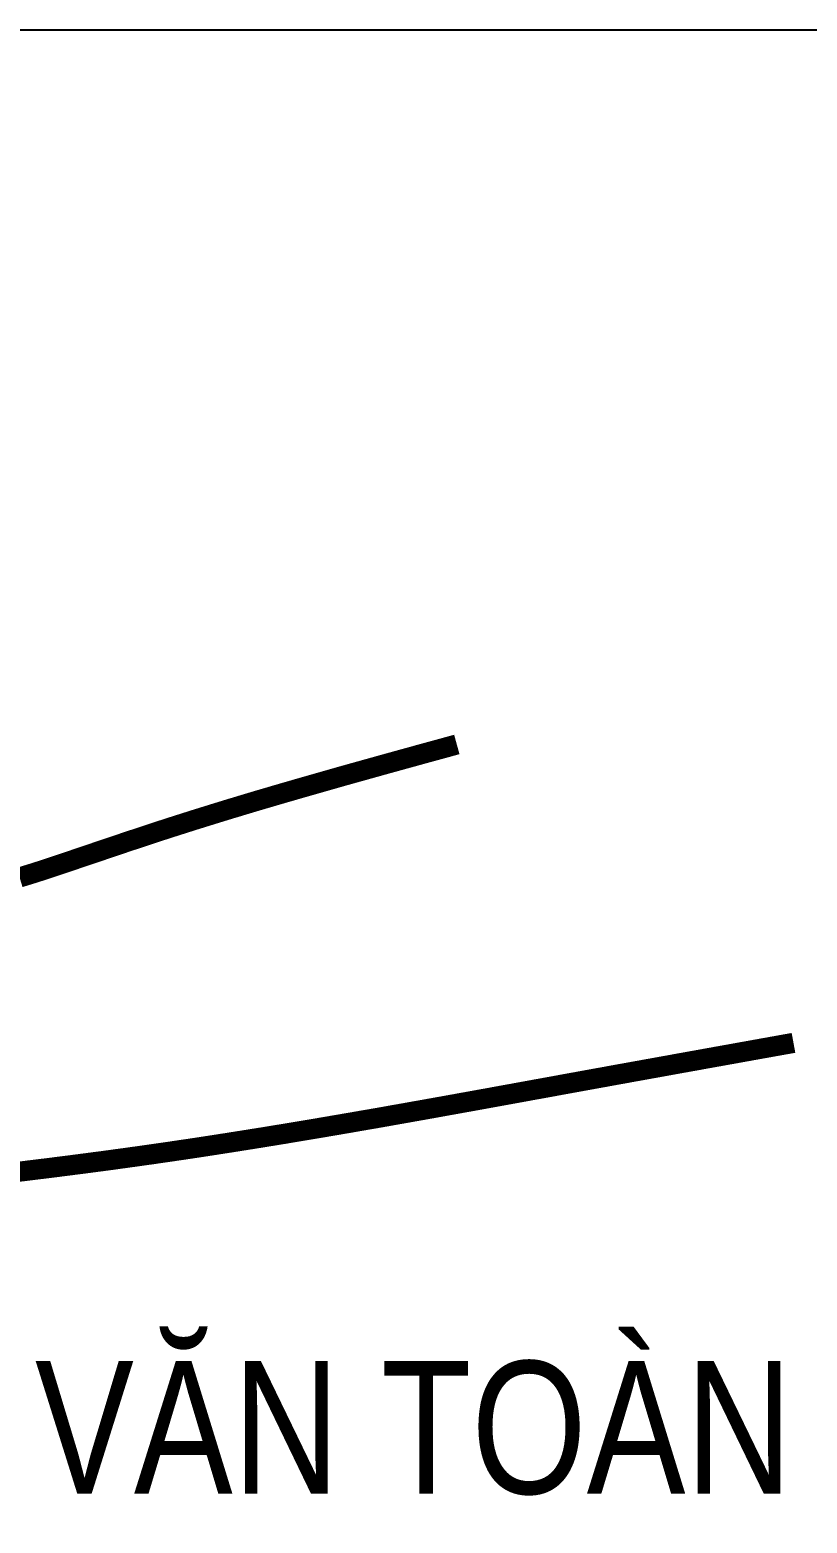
# Model space of a CAD drawing. Header units: inches. Extents: x 138 to 1256, y -84 to 787.
# Drawn here: x 552.2 to 558.99, y -23.58 to -10.55 of the extents above; entities that cross this region are included whole.
import ezdxf

# ---------------------------------------------------------------- set-up
doc = ezdxf.new("R2010")
doc.units = ezdxf.units.IN
doc.header["$MEASUREMENT"] = 0
for name, color, linetype in [('ENTTNTHIETKE1', 2, 'Continuous'), ('T.bao', 6, 'Continuous'), ('TXT', 5, 'Continuous')]:
    doc.layers.add(name, color=color, linetype=linetype)
doc.layers.add('LC ISO', color=160, linetype='Continuous', lineweight=13)
doc.styles.add('T2', font='', dxfattribs={"width": 0.8})
doc.styles.get('T2').set_extended_font_data('.VnArialH')

# ---------------------------------------------------------------- blocks, each defined once
blk = doc.blocks.new('chu ki Toan')
at = {"layer": 'LC ISO', "const_width": 49}
for points in [[(3772, 1065.3), (3776.6, 1066.7), (3781.3, 1068.1), (3786, 1069.6), (3790.6, 1071), (3795.3, 1072.4), (3800, 1073.9), (3804.8, 1075.4), (3809.5, 1076.9), (3814.2, 1078.4), (3818.9, 1079.9), (3823.7, 1081.4), (3828.4, 1083), (3833.2, 1084.5), (3837.9, 1086.1), (3842.7, 1087.6), (3847.4, 1089.2), (3857, 1092.4), (3866.5, 1095.5), (3876, 1098.7), (3885.5, 1101.9), (3895, 1105.2), (3905.2, 1108.6), (3914, 1111.6), (3923.4, 1114.8), (3932.8, 1118), (3942.3, 1121.1), (3951.6, 1124.3), (3961, 1127.5), (3970.4, 1130.6), (3979.7, 1133.8), (3989, 1137), (3998.3, 1140.1), (4007.7, 1143.2), (4016.9, 1146.3), (4026.2, 1149.5), (4035.5, 1152.6), (4044.8, 1155.7), (4054.1, 1158.7), (4063.3, 1161.8), (4072.6, 1164.9), (4081.9, 1168), (4091.1, 1171), (4100.4, 1174), (4109.7, 1177.1), (4118.9, 1180.1), (4127.3, 1182.8), (4137.5, 1186.1), (4146.8, 1189.1), (4156.1, 1192.1), (4165.4, 1195), (4174.7, 1198), (4184, 1200.9), (4193.3, 1203.9), (4202.6, 1206.8), (4212, 1209.7), (4221.3, 1212.6), (4230.6, 1215.5), (4240, 1218.4), (4249.3, 1221.3), (4258.7, 1224.2), (4268.1, 1227.1), (4277.4, 1229.9), (4286.8, 1232.8), (4296.2, 1235.6), (4305.6, 1238.4), (4315, 1241.3), (4324.3, 1244.1), (4333.7, 1246.9), (4343.1, 1249.7), (4352.5, 1252.5), (4362, 1255.3), (4371.4, 1258.1), (4380.8, 1260.8), (4390.2, 1263.6), (4399.6, 1266.4), (4409.1, 1269.1), (4418.5, 1271.9), (4427.9, 1274.6), (4437.4, 1277.3), (4446.8, 1280.1), (4456.3, 1282.8), (4475.2, 1288.2), (4494.1, 1293.6), (4513, 1299), (4531.9, 1304.4), (4550.9, 1309.8), (4569.8, 1315.1), (4588.8, 1320.4), (4607.8, 1325.7), (4626.8, 1331), (4645.8, 1336.3), (4664.8, 1341.6), (4683.8, 1346.8), (4702.8, 1352.1), (4721.8, 1357.3), (4740.8, 1362.6), (4759.8, 1367.8), (4797.9, 1378.2), (4836, 1388.7)], [(3769, 349.4), (3781.6, 350.9), (3794.3, 352.5), (3806.9, 354), (3819.6, 355.6), (3832.2, 357.1), (3844.9, 358.7), (3857.6, 360.3), (3870.2, 361.9), (3882.9, 363.5), (3895.5, 365.1), (3908.2, 366.8), (3920.8, 368.4), (3933.4, 370), (3946.1, 371.7), (3958.7, 373.4), (3971.4, 375), (3984, 376.7), (3996.7, 378.4), (4009.3, 380.2), (4021.9, 381.9), (4034.6, 383.6), (4047.2, 385.4), (4059.8, 387.1), (4072.4, 388.9), (4085.1, 390.7), (4095, 392.1), (4110.3, 394.3), (4122.9, 396.1), (4135.5, 397.9), (4148.2, 399.8), (4160.8, 401.7), (4173.4, 403.5), (4186, 405.4), (4198.6, 407.3), (4211.2, 409.2), (4223.8, 411.1), (4236.4, 413.1), (4249, 415), (4261.6, 417), (4274.2, 418.9), (4286.8, 420.9), (4299.4, 422.9), (4312, 424.9), (4324.6, 426.9), (4337.2, 428.9), (4349.7, 430.9), (4362.3, 432.9), (4374.9, 435), (4387.5, 437), (4400.1, 439.1), (4412.7, 441.1), (4425.2, 443.2), (4437.8, 445.3), (4450.4, 447.4), (4463, 449.5), (4475.5, 451.6), (4488.1, 453.7), (4500.7, 455.8), (4513.3, 458), (4525.8, 460.1), (4538.4, 462.3), (4551, 464.4), (4563.5, 466.6), (4576.1, 468.7), (4588.7, 470.9), (4601.2, 473.1), (4613.8, 475.3), (4626.3, 477.4), (4638.9, 479.6), (4651.5, 481.8), (4664, 484), (4676.6, 486.3), (4689.1, 488.5), (4701.7, 490.7), (4714.3, 492.9), (4726.8, 495.2), (4739.4, 497.4), (4751.9, 499.6), (4764.5, 501.9), (4777, 504.1), (4789.6, 506.4), (4802.1, 508.6), (4814.7, 510.9), (4827.2, 513.1), (4839.8, 515.4), (4852.3, 517.7), (4864.9, 519.9), (4877.4, 522.2), (4890, 524.5), (4902.5, 526.7), (4915.1, 529), (4927.6, 531.3), (4940.2, 533.6), (4952.7, 535.9), (4965.2, 538.1), (4977.8, 540.4), (4990.3, 542.7), (5002.9, 545), (5015.4, 547.3), (5028, 549.6), (5040.5, 551.8), (5053.1, 554.1), (5065.6, 556.4), (5078.2, 558.7), (5090.7, 561), (5103.2, 563.3), (5115.8, 565.6), (5128.3, 567.8), (5140.7, 570.1), (5153.4, 572.4), (5166, 574.7), (5178.5, 577), (5191.1, 579.2), (5203.6, 581.5), (5216.1, 583.8), (5228.7, 586.1), (5241.2, 588.3), (5253.8, 590.6), (5266.3, 592.9), (5278.9, 595.1), (5291.4, 597.4), (5304, 599.7), (5316.5, 601.9), (5329.1, 604.2), (5341.6, 606.5), (5354.2, 608.7), (5366.7, 611), (5379.3, 613.3), (5391.8, 615.5), (5404.3, 617.8), (5416.9, 620), (5429.4, 622.3), (5442, 624.6), (5454.5, 626.8), (5467.1, 629.1), (5479.6, 631.3), (5492.2, 633.6), (5504.7, 635.8), (5517.3, 638.1), (5529.8, 640.4), (5542.4, 642.6), (5554.9, 644.9), (5567.5, 647.1), (5580, 649.4), (5592.6, 651.6), (5605.1, 653.9), (5617.7, 656.1), (5630.2, 658.4), (5642.8, 660.6), (5655.3, 662.9)]]:
    blk.add_lwpolyline(points, dxfattribs=at)
blk = doc.blocks.new('khung vpn')
at = {"layer": 'T.bao'}
blk.add_line((52549.4429, -4222.9869), (52555.8322, -4222.9869), dxfattribs=at)
at = {"layer": 'LC ISO', "xscale": 0.000601425, "yscale": 0.000601425, "zscale": 0.000601425}
blk.add_blockref('chu ki Toan', (52551.6761, -4224.8675), dxfattribs=at)
at = {"layer": 'TXT', "linetype": 'Continuous', "style": 'T2', "width": 0.8}
blk.add_text('ks. ph¹m v¨n toµn', height=0.194085, dxfattribs=at).set_placement((52552.8706, -4225.1284))

msp = doc.modelspace()

# ---------------------------------------------------------------- block references
at = {"layer": 'ENTTNTHIETKE1', "color": 6, "xscale": 5.965326529308613, "yscale": 5.965326529308613, "zscale": 5.965326529308613}
msp.add_blockref('khung vpn', (-312949.326, 25180.949), dxfattribs=at)

doc.saveas('drawing.dxf')
